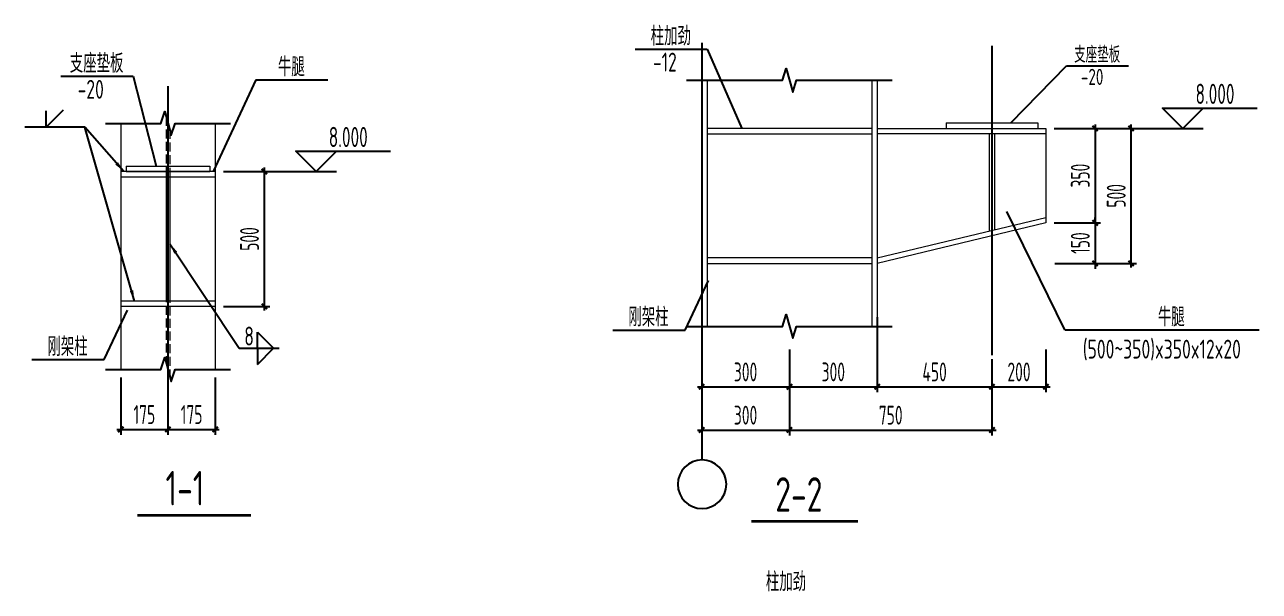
# Model space of a CAD drawing. Extents: x 447413 to 2975780, y -1432727 to 1301644.
# Drawn here: x 2318554 to 2352845, y -1037858 to -1022114 of the extents above; entities that cross this region are included whole.
import ezdxf
from ezdxf.enums import TextEntityAlignment as Align

# ---------------------------------------------------------------- set-up
doc = ezdxf.new("R2010")
doc.units = 0
doc.header["$LTSCALE"] = 1000
doc.header["$MEASUREMENT"] = 0
doc.linetypes.add('DASH', pattern=[0.35, 0.25, -0.1])
doc.layers.add('1002', color=2, linetype='Continuous', lineweight=18)
for name, color, linetype in [('COLU_DE_NUM', 7, 'Continuous'), ('DIM', 3, 'Continuous'), ('DIM_SYMB', 3, 'Continuous'), ('DOTE', 1, 'Continuous'), ('STXT_HF', 7, 'Continuous'), ('TEXT', 6, 'Continuous'), ('THIN', 7, 'Continuous'), ('尺寸标注', 253, 'Continuous'), ('焊缝标注', 253, 'Continuous'), ('螺栓孔标注', 253, 'Continuous')]:
    doc.layers.add(name, color=color, linetype=linetype)
doc.styles.add('PkpmHz', font='Pkpmeng', dxfattribs={"width": 0.6, "bigfont": 'hztxt'})
doc.styles.get("Standard").update_dxf_attribs({"font": 'tssdeng.shx', "bigfont": 'hztxt.shx'})
doc.styles.add('TSSD_Dimension', font='sysz.shx', dxfattribs={"width": 0.7, "bigfont": 'syfs.shx'})
doc.styles.add('TSSD_Label', font='Tssdeng.shx', dxfattribs={"width": 0.7, "bigfont": 'hztxt.shx'})
doc.styles.add('TSSD_REIN', font='Tssdeng.shx', dxfattribs={"width": 0.7, "bigfont": 'hztxt.shx'})
doc.dimstyles.new('TSSD_20_150', dxfattribs={"dimtxt": 525, "dimasz": 150, "dimexe": 150, "dimexo": 225, "dimgap": 150, "dimtad": 1, "dimdec": 0, "dimlfac": 0.133333, "dimzin": 0, "dimdsep": 46, "dimtxsty": 'TSSD_Dimension', "dimblk": 'ARCHTICK', "dimcen": 0, "dimdle": 112.5, "dimclrt": 7, "dimadec": 0, "dimazin": 0, "dimtfac": 1, "dimtdec": 0, "dimtix": 1, "dimtmove": 2, "dimatfit": 3, "dimfxl": 0, "dimtolj": 1, "dimtzin": 0, "dimarcsym": 0})
doc.dimstyles.new('TSSD_50_100', dxfattribs={"dimtxt": 350, "dimasz": 100, "dimexe": 100, "dimexo": 250, "dimgap": 100, "dimtad": 1, "dimdec": 0, "dimlfac": 0.5, "dimzin": 0, "dimdsep": 46, "dimtxsty": 'TSSD_Dimension', "dimblk": 'ARCHTICK', "dimcen": 0, "dimdle": 100, "dimclrt": 7, "dimadec": 0, "dimazin": 0, "dimtfac": 1, "dimtdec": 0, "dimtix": 1, "dimtmove": 2, "dimatfit": 3, "dimfxl": 0, "dimtolj": 1, "dimtzin": 0, "dimarcsym": 0})
doc.dimstyles.new('TSSD_LEADER_STYLE_300.0', dxfattribs={"dimtxt": 0.18, "dimasz": 300, "dimexe": 0.18, "dimexo": 0.0625, "dimgap": 0.09, "dimtad": 0, "dimtih": 1, "dimtoh": 1, "dimdec": 4, "dimzin": 0, "dimdsep": 46, "dimtxsty": 'Standard', "dimcen": 0.09, "dimadec": 0, "dimazin": 0, "dimtfac": 1, "dimtdec": 4, "dimtofl": 0, "dimtmove": 0, "dimatfit": 3, "dimfxl": 0, "dimtolj": 1, "dimtzin": 0, "dimarcsym": 0})

# ---------------------------------------------------------------- blocks, each defined once
blk = doc.blocks.new('_ArchTick')
at = {"color": 0, "linetype": 'ByBlock', "const_width": 0.4}
blk.add_lwpolyline([(-0.5, -0.5), (0.5, 0.5)], dxfattribs=at)
blk = doc.blocks.new('*D244')
at = {"layer": 'Defpoints', "color": 0, "transparency": 16777216}
for p in [(2321222, -1031695), (2322534, -1031857), (2322534, -1033360)]:
    blk.add_point(p, dxfattribs=at)
at = {"layer": 'DIM', "color": 0, "lineweight": -2, "transparency": 16777216}
for p, q in [((2321222, -1031920), (2321222, -1033510)), ((2322534, -1032082), (2322534, -1033510)), ((2321109, -1033360), (2322647, -1033360))]:
    blk.add_line(p, q, dxfattribs=at)
at = {"layer": 'DIM', "color": 0, "lineweight": -2, "transparency": 16777216, "xscale": 150, "yscale": 150, "zscale": 150, "rotation": 180}
blk.add_blockref('_ArchTick', (2321222, -1033360), dxfattribs=at)
at = {"layer": 'DIM', "color": 0, "lineweight": -2, "transparency": 16777216, "xscale": 150, "yscale": 150, "zscale": 150}
blk.add_blockref('_ArchTick', (2322534, -1033360), dxfattribs=at)
at = {"layer": 'DIM', "color": 7, "transparency": 16777216, "insert": (2321878, -1032947), "char_height": 525, "attachment_point": 5, "style": 'TSSD_Dimension'}
blk.add_mtext('\\A1;175', dxfattribs=at)
blk = doc.blocks.new('*D245')
at = {"layer": 'Defpoints', "color": 0, "transparency": 16777216}
for p in [(2323847, -1031695), (2322534, -1031857), (2323847, -1033360)]:
    blk.add_point(p, dxfattribs=at)
at = {"layer": 'DIM', "color": 0, "lineweight": -2, "transparency": 16777216}
for p, q in [((2322534, -1032082), (2322534, -1033510)), ((2323847, -1031920), (2323847, -1033510)), ((2322422, -1033360), (2323959, -1033360))]:
    blk.add_line(p, q, dxfattribs=at)
at = {"layer": 'DIM', "color": 0, "lineweight": -2, "transparency": 16777216, "xscale": 150, "yscale": 150, "zscale": 150, "rotation": 180}
blk.add_blockref('_ArchTick', (2322534, -1033360), dxfattribs=at)
at = {"layer": 'DIM', "color": 0, "lineweight": -2, "transparency": 16777216, "xscale": 150, "yscale": 150, "zscale": 150}
blk.add_blockref('_ArchTick', (2323847, -1033360), dxfattribs=at)
at = {"layer": 'DIM', "color": 7, "transparency": 16777216, "insert": (2323190, -1032947), "char_height": 525, "attachment_point": 5, "style": 'TSSD_Dimension'}
blk.add_mtext('\\A1;175', dxfattribs=at)
blk = doc.blocks.new('*D246')
at = {"layer": 'Defpoints', "color": 0, "transparency": 16777216}
for p in [(2323847, -1026194), (2325211, -1026194), (2323847, -1029944)]:
    blk.add_point(p, dxfattribs=at)
at = {"layer": 'DIM', "color": 0, "lineweight": -2, "transparency": 16777216}
for p, q in [((2324072, -1026194), (2325361, -1026194)), ((2325211, -1030056), (2325211, -1026081)), ((2324072, -1029944), (2325361, -1029944))]:
    blk.add_line(p, q, dxfattribs=at)
at = {"layer": 'DIM', "color": 0, "lineweight": -2, "transparency": 16777216, "xscale": 150, "yscale": 150, "zscale": 150}
for p, rotation in [((2325211, -1026194), 90), ((2325211, -1029944), 270)]:
    blk.add_blockref('_ArchTick', p, dxfattribs=dict(at, rotation=rotation))
at = {"layer": 'DIM', "color": 7, "transparency": 16777216, "insert": (2324798, -1028069), "char_height": 525, "attachment_point": 5, "rotation": 90, "style": 'TSSD_Dimension'}
blk.add_mtext('\\A1;500', dxfattribs=at)
blk = doc.blocks.new('_WELD004')
at = {"color": 0, "linetype": 'ByBlock'}
for p, q in [((0, 1), (1, 0)), ((0, 0), (0, 1))]:
    blk.add_line(p, q, dxfattribs=at)
blk = doc.blocks.new('*D247')
at = {"layer": 'Defpoints', "color": 0, "transparency": 16777216}
for p in [(2346920, -1024995), (2346920, -1027620), (2348285, -1027620)]:
    blk.add_point(p, dxfattribs=at)
at = {"layer": 'DIM', "color": 0, "lineweight": -2, "transparency": 16777216}
for p, q in [((2348285, -1024883), (2348285, -1027733)), ((2347145, -1024995), (2348435, -1024995)), ((2347145, -1027620), (2348435, -1027620))]:
    blk.add_line(p, q, dxfattribs=at)
at = {"layer": 'DIM', "color": 0, "lineweight": -2, "transparency": 16777216, "xscale": 150, "yscale": 150, "zscale": 150}
for p, rotation in [((2348285, -1024995), 90), ((2348285, -1027620), 270)]:
    blk.add_blockref('_ArchTick', p, dxfattribs=dict(at, rotation=rotation))
at = {"layer": 'DIM', "color": 7, "transparency": 16777216, "insert": (2347873, -1026308), "char_height": 525, "attachment_point": 5, "rotation": 90, "style": 'TSSD_Dimension'}
blk.add_mtext('\\A1;350', dxfattribs=at)
blk = doc.blocks.new('*D248')
at = {"layer": 'Defpoints', "color": 0, "transparency": 16777216}
for p in [(2346920, -1027620), (2346939, -1028745), (2348285, -1028745)]:
    blk.add_point(p, dxfattribs=at)
at = {"layer": 'DIM', "color": 0, "lineweight": -2, "transparency": 16777216}
for p, q in [((2347145, -1027620), (2348435, -1027620)), ((2348285, -1027620), (2348285, -1027470)), ((2348285, -1027620), (2348285, -1028745)), ((2347164, -1028745), (2348435, -1028745)), ((2348285, -1028745), (2348285, -1028895))]:
    blk.add_line(p, q, dxfattribs=at)
at = {"layer": 'DIM', "color": 0, "lineweight": -2, "transparency": 16777216, "xscale": 150, "yscale": 150, "zscale": 150}
for p, rotation in [((2348285, -1027620), 270), ((2348285, -1028745), 90)]:
    blk.add_blockref('_ArchTick', p, dxfattribs=dict(at, rotation=rotation))
at = {"layer": 'DIM', "color": 7, "transparency": 16777216, "insert": (2347873, -1028183), "char_height": 525, "attachment_point": 5, "rotation": 90, "style": 'TSSD_Dimension'}
blk.add_mtext('\\A1;150', dxfattribs=at)
blk = doc.blocks.new('*D249')
at = {"layer": 'Defpoints', "color": 0, "transparency": 16777216}
for p in [(2346939, -1024995), (2349284, -1024995), (2346939, -1028745)]:
    blk.add_point(p, dxfattribs=at)
at = {"layer": 'DIM', "color": 0, "lineweight": -2, "transparency": 16777216}
for p, q in [((2349284, -1028858), (2349284, -1024883)), ((2347164, -1024995), (2349434, -1024995)), ((2347164, -1028745), (2349434, -1028745))]:
    blk.add_line(p, q, dxfattribs=at)
at = {"layer": 'DIM', "color": 0, "lineweight": -2, "transparency": 16777216, "xscale": 150, "yscale": 150, "zscale": 150}
for p, rotation in [((2349284, -1024995), 90), ((2349284, -1028745), 270)]:
    blk.add_blockref('_ArchTick', p, dxfattribs=dict(at, rotation=rotation))
at = {"layer": 'DIM', "color": 7, "transparency": 16777216, "insert": (2348871, -1026870), "char_height": 525, "attachment_point": 5, "rotation": 90, "style": 'TSSD_Dimension'}
blk.add_mtext('\\A1;500', dxfattribs=at)
blk = doc.blocks.new('*D279')
at = {"layer": 'Defpoints', "color": 0, "transparency": 16777216}
for p in [(2337357, -1030914), (2339795, -1030914), (2339795, -1032175)]:
    blk.add_point(p, dxfattribs=at)
at = {"layer": 'DIM', "color": 0, "lineweight": -2, "transparency": 16777216}
for p, q in [((2337357, -1031139), (2337357, -1032325)), ((2339795, -1031139), (2339795, -1032325)), ((2337245, -1032175), (2339907, -1032175))]:
    blk.add_line(p, q, dxfattribs=at)
at = {"layer": 'DIM', "color": 0, "lineweight": -2, "transparency": 16777216, "xscale": 150, "yscale": 150, "zscale": 150, "rotation": 180}
blk.add_blockref('_ArchTick', (2337357, -1032175), dxfattribs=at)
at = {"layer": 'DIM', "color": 0, "lineweight": -2, "transparency": 16777216, "xscale": 150, "yscale": 150, "zscale": 150}
blk.add_blockref('_ArchTick', (2339795, -1032175), dxfattribs=at)
at = {"layer": 'DIM', "color": 7, "transparency": 16777216, "insert": (2338576, -1031762), "char_height": 525, "attachment_point": 5, "style": 'TSSD_Dimension'}
blk.add_mtext('\\A1;300', dxfattribs=at)
blk = doc.blocks.new('*D280')
at = {"layer": 'Defpoints', "color": 0, "transparency": 16777216}
for p in [(2339795, -1030914), (2342232, -1030914), (2342232, -1032175)]:
    blk.add_point(p, dxfattribs=at)
at = {"layer": 'DIM', "color": 0, "lineweight": -2, "transparency": 16777216}
for p, q in [((2339795, -1031139), (2339795, -1032325)), ((2342232, -1031139), (2342232, -1032325)), ((2339682, -1032175), (2342345, -1032175))]:
    blk.add_line(p, q, dxfattribs=at)
at = {"layer": 'DIM', "color": 0, "lineweight": -2, "transparency": 16777216, "xscale": 150, "yscale": 150, "zscale": 150, "rotation": 180}
blk.add_blockref('_ArchTick', (2339795, -1032175), dxfattribs=at)
at = {"layer": 'DIM', "color": 0, "lineweight": -2, "transparency": 16777216, "xscale": 150, "yscale": 150, "zscale": 150}
blk.add_blockref('_ArchTick', (2342232, -1032175), dxfattribs=at)
at = {"layer": 'DIM', "color": 7, "transparency": 16777216, "insert": (2341013, -1031762), "char_height": 525, "attachment_point": 5, "style": 'TSSD_Dimension'}
blk.add_mtext('\\A1;300', dxfattribs=at)
blk = doc.blocks.new('*D281')
at = {"layer": 'Defpoints', "color": 0, "transparency": 16777216}
for p in [(2342232, -1030019), (2345420, -1031541), (2345420, -1032175)]:
    blk.add_point(p, dxfattribs=at)
at = {"layer": 'DIM', "color": 0, "lineweight": -2, "transparency": 16777216}
for p, q in [((2342232, -1030244), (2342232, -1032325)), ((2345420, -1031766), (2345420, -1032325)), ((2342120, -1032175), (2345532, -1032175))]:
    blk.add_line(p, q, dxfattribs=at)
at = {"layer": 'DIM', "color": 0, "lineweight": -2, "transparency": 16777216, "xscale": 150, "yscale": 150, "zscale": 150, "rotation": 180}
blk.add_blockref('_ArchTick', (2342232, -1032175), dxfattribs=at)
at = {"layer": 'DIM', "color": 0, "lineweight": -2, "transparency": 16777216, "xscale": 150, "yscale": 150, "zscale": 150}
blk.add_blockref('_ArchTick', (2345420, -1032175), dxfattribs=at)
at = {"layer": 'DIM', "color": 7, "transparency": 16777216, "insert": (2343826, -1031762), "char_height": 525, "attachment_point": 5, "style": 'TSSD_Dimension'}
blk.add_mtext('\\A1;450', dxfattribs=at)
blk = doc.blocks.new('*D282')
at = {"layer": 'Defpoints', "color": 0, "transparency": 16777216}
for p in [(2346920, -1030914), (2345420, -1031541), (2346920, -1032175)]:
    blk.add_point(p, dxfattribs=at)
at = {"layer": 'DIM', "color": 0, "lineweight": -2, "transparency": 16777216}
for p, q in [((2346920, -1031139), (2346920, -1032325)), ((2345420, -1031766), (2345420, -1032325)), ((2345307, -1032175), (2347032, -1032175))]:
    blk.add_line(p, q, dxfattribs=at)
at = {"layer": 'DIM', "color": 0, "lineweight": -2, "transparency": 16777216, "xscale": 150, "yscale": 150, "zscale": 150, "rotation": 180}
blk.add_blockref('_ArchTick', (2345420, -1032175), dxfattribs=at)
at = {"layer": 'DIM', "color": 0, "lineweight": -2, "transparency": 16777216, "xscale": 150, "yscale": 150, "zscale": 150}
blk.add_blockref('_ArchTick', (2346920, -1032175), dxfattribs=at)
at = {"layer": 'DIM', "color": 7, "transparency": 16777216, "insert": (2346170, -1031762), "char_height": 525, "attachment_point": 5, "style": 'TSSD_Dimension'}
blk.add_mtext('\\A1;200', dxfattribs=at)
blk = doc.blocks.new('*D283')
at = {"layer": 'Defpoints', "color": 0, "transparency": 16777216}
for p in [(2339795, -1031182), (2345420, -1031182), (2345420, -1033376)]:
    blk.add_point(p, dxfattribs=at)
at = {"layer": 'DIM', "color": 0, "lineweight": -2, "transparency": 16777216}
for p, q in [((2339795, -1031407), (2339795, -1033526)), ((2345420, -1031407), (2345420, -1033526)), ((2339682, -1033376), (2345532, -1033376))]:
    blk.add_line(p, q, dxfattribs=at)
at = {"layer": 'DIM', "color": 0, "lineweight": -2, "transparency": 16777216, "xscale": 150, "yscale": 150, "zscale": 150, "rotation": 180}
blk.add_blockref('_ArchTick', (2339795, -1033376), dxfattribs=at)
at = {"layer": 'DIM', "color": 0, "lineweight": -2, "transparency": 16777216, "xscale": 150, "yscale": 150, "zscale": 150}
blk.add_blockref('_ArchTick', (2345420, -1033376), dxfattribs=at)
at = {"layer": 'DIM', "color": 7, "transparency": 16777216, "insert": (2342607, -1032963), "char_height": 525, "attachment_point": 5, "style": 'TSSD_Dimension'}
blk.add_mtext('\\A1;750', dxfattribs=at)
blk = doc.blocks.new('*D284')
at = {"layer": 'Defpoints', "color": 0, "transparency": 16777216}
for p in [(2337357, -1032115), (2339795, -1032115), (2339795, -1033376)]:
    blk.add_point(p, dxfattribs=at)
at = {"layer": 'DIM', "color": 0, "lineweight": -2, "transparency": 16777216}
for p, q in [((2337357, -1032340), (2337357, -1033526)), ((2339795, -1032340), (2339795, -1033526)), ((2337245, -1033376), (2339907, -1033376))]:
    blk.add_line(p, q, dxfattribs=at)
at = {"layer": 'DIM', "color": 0, "lineweight": -2, "transparency": 16777216, "xscale": 150, "yscale": 150, "zscale": 150, "rotation": 180}
blk.add_blockref('_ArchTick', (2337357, -1033376), dxfattribs=at)
at = {"layer": 'DIM', "color": 0, "lineweight": -2, "transparency": 16777216, "xscale": 150, "yscale": 150, "zscale": 150}
blk.add_blockref('_ArchTick', (2339795, -1033376), dxfattribs=at)
at = {"layer": 'DIM', "color": 7, "transparency": 16777216, "insert": (2338576, -1032963), "char_height": 525, "attachment_point": 5, "style": 'TSSD_Dimension'}
blk.add_mtext('\\A1;300', dxfattribs=at)

msp = doc.modelspace()

# ---------------------------------------------------------------- linework, layer by layer
at = {"color": 0, "linetype": 'ByBlock', "extrusion": (0, -1.22465e-16, -1)}
for q in [(2319631.6, -1024483.6), (2319154.3, -1024510.9)]:
    msp.add_line((2319154.3, -1024960.9), q, dxfattribs=at)
at = {"color": 0, "linetype": 'ByBlock', "lineweight": -2, "extrusion": (0, 0, -1)}
msp.add_ellipse((2337368.1, -1034883.2), major_axis=(-11, 674.9), ratio=1, start_param=-1.5545725, end_param=4.7286128, dxfattribs=at)
at = {"layer": '1002', "color": 7, "ltscale": 100}
for p, q in [((2344144.6, -1024845), (2346694.6, -1024845)), ((2344144.6, -1024845), (2344144.6, -1024995)), ((2346694.6, -1024845), (2346694.6, -1024995)), ((2344144.6, -1024995), (2346694.6, -1024995)), ((2321371.6, -1026043.8), (2323696.6, -1026043.8)), ((2321371.6, -1026043.8), (2321371.6, -1026193.8)), ((2321371.6, -1026193.8), (2323696.6, -1026193.8)), ((2323696.6, -1026043.8), (2323696.6, -1026193.8))]:
    msp.add_line(p, q, dxfattribs=at)
at = {"layer": '1002', "ltscale": 100}
for p, q in [((2342082.1, -1024995), (2337507.1, -1024995)), ((2337507.1, -1025145), (2342082.1, -1025145)), ((2342232.1, -1024995), (2346919.6, -1024995)), ((2346919.6, -1025145), (2342232.1, -1025145)), ((2345344.6, -1025145), (2345344.6, -1027848)), ((2345494.6, -1025145), (2345494.6, -1027812)), ((2346919.6, -1024995), (2346919.6, -1027620)), ((2323846.6, -1026193.8), (2321221.6, -1026193.8)), ((2321221.6, -1026193.8), (2321221.6, -1026343.8)), ((2323846.6, -1026193.8), (2323846.6, -1026343.8)), ((2321221.6, -1026343.8), (2323846.6, -1026343.8)), ((2322484.1, -1026343.8), (2322484.1, -1029793.8)), ((2322584.1, -1026343.8), (2322584.1, -1029793.8)), ((2342232.1, -1028595), (2346919.6, -1027470)), ((2346919.6, -1027620), (2342232.1, -1028745)), ((2342082.1, -1028595), (2337507.1, -1028595)), ((2337507.1, -1028745), (2342082.1, -1028745)), ((2323846.6, -1029793.8), (2321221.6, -1029793.8)), ((2321221.6, -1029793.8), (2321221.6, -1029943.8)), ((2323846.6, -1029943.8), (2321221.6, -1029943.8)), ((2323846.6, -1029793.8), (2323846.6, -1029943.8))]:
    msp.add_line(p, q, dxfattribs=at)
at = {"layer": 'DIM_SYMB', "const_width": 75}
for points in [[(2321683.3, -1035742.3), (2324838, -1035742.3)], [(2338733, -1035916.6), (2341696.1, -1035916.6)]]:
    msp.add_lwpolyline(points, dxfattribs=at)
at = {"layer": 'DOTE'}
for p, q in [((2337357.1, -1022622.9), (2337357.1, -1034208.3)), ((2345419.6, -1022700.5), (2345419.6, -1031293)), ((2322534.1, -1023821.7), (2322534.1, -1032913.8))]:
    msp.add_line(p, q, dxfattribs=at)
at = {"layer": 'STXT_HF'}
for p, q in [((2320227.2, -1024960.9), (2318554.3, -1024960.9)), ((2324515.3, -1031103.9), (2325619.1, -1031103.9))]:
    msp.add_line(p, q, dxfattribs=at)
at = {"layer": 'TEXT'}
for p, q in [((2349433.6, -1024995), (2351283.6, -1024995)), ((2325360.7, -1026193.8), (2327210.7, -1026193.8))]:
    msp.add_line(p, q, dxfattribs=at)
for points in [[(2351283.6, -1024432.5), (2350721.1, -1024995), (2350158.6, -1024432.5), (2352783.6, -1024432.5)], [(2327210.7, -1025631.3), (2326648.2, -1026193.8), (2326085.7, -1025631.3), (2328710.7, -1025631.3)]]:
    msp.add_lwpolyline(points, dxfattribs=at)
at = {"layer": 'THIN'}
for points in [[(2336937.1, -1023658), (2339599.6, -1023658), (2339704.6, -1023328), (2339884.6, -1023988), (2339989.6, -1023658), (2342652.1, -1023658)], [(2320801.6, -1024856.8), (2322339.1, -1024856.8), (2322444.1, -1024526.8), (2322624.1, -1025186.8), (2322729.1, -1024856.8), (2324266.6, -1024856.8)], [(2336937.1, -1030495.9), (2339599.6, -1030495.9), (2339704.6, -1030165.9), (2339884.6, -1030825.9), (2339989.6, -1030495.9), (2342652.1, -1030495.9)], [(2320801.6, -1031694.7), (2322339.1, -1031694.7), (2322444.1, -1031364.7), (2322624.1, -1032024.7), (2322729.1, -1031694.7), (2324266.6, -1031694.7)]]:
    msp.add_lwpolyline(points, dxfattribs=at)
at = {"layer": '尺寸标注', "color": 3, "lineweight": 18, "ltscale": 100}
for p, q in [((2337357.1, -1023658), (2337357.1, -1030495.9)), ((2337507.1, -1023658), (2337507.1, -1030495.9)), ((2342082.1, -1023658), (2342082.1, -1030495.9)), ((2342232.1, -1023658), (2342232.1, -1030495.9)), ((2321221.6, -1024856.8), (2321221.6, -1031694.7)), ((2323846.6, -1024856.8), (2323846.6, -1031694.7))]:
    msp.add_line(p, q, dxfattribs=at)
at = {"layer": '尺寸标注', "color": 3, "linetype": 'DASH', "lineweight": 18}
for p, q in [((2322484.1, -1024673.5), (2322484.1, -1031511.3)), ((2322584.1, -1025040.2), (2322584.1, -1031878))]:
    msp.add_line(p, q, dxfattribs=at)
at = {"layer": '螺栓孔标注', "ltscale": 100}
for p, q in [((2335508.8, -1022792.9), (2337513.8, -1022792.9)), ((2337513.8, -1022792.9), (2338469, -1024995)), ((2319562.6, -1023549.1), (2321567.6, -1023549.1)), ((2321567.6, -1023549.1), (2322209.2, -1026043.8)), ((2345940.2, -1024845), (2347494.3, -1023254.7)), ((2347494.3, -1023254.7), (2349212.9, -1023254.7)), ((2324970.6, -1023646.8), (2326975.6, -1023646.8)), ((2336894.9, -1030598.4), (2337544.6, -1029225.2)), ((2320759.4, -1031419.6), (2321409, -1030046.5)), ((2334889.9, -1030598.4), (2336894.9, -1030598.4)), ((2347443, -1030596.5), (2352844.8, -1030596.5)), ((2318754.4, -1031419.6), (2320759.4, -1031419.6))]:
    msp.add_line(p, q, dxfattribs=at)
at = {"layer": '螺栓孔标注'}
for p, q in [((2324970.6, -1023646.8), (2323791.1, -1026193.8)), ((2347443, -1030596.5), (2345835.2, -1027303.8))]:
    msp.add_line(p, q, dxfattribs=at)

# ---------------------------------------------------------------- block references
at = {"layer": 'STXT_HF', "xscale": 450, "yscale": 450, "zscale": 450}
msp.add_blockref('_WELD004', (2325019.1, -1031103.9), dxfattribs=at)
at = {"layer": 'STXT_HF', "xscale": -450, "yscale": 449.9999999999999, "zscale": 450, "rotation": 180}
msp.add_blockref('_WELD004', (2325019.1, -1031103.9), dxfattribs=at)

# ---------------------------------------------------------------- texts
at = {"layer": 'COLU_DE_NUM', "style": 'TSSD_Label', "width": 0.7}
for s, p in [('1-1', (2323006.2, -1034992.3)), ('2-2', (2340055.9, -1035166.6))]:
    msp.add_text(s, height=960, dxfattribs=at).set_placement(p, align=Align.MIDDLE)
at = {"layer": 'TEXT', "style": 'TSSD_REIN', "width": 0.65}
for p in [(2351613.9, -1024035.1), (2327541, -1025233.9)]:
    msp.add_text('8.000', height=562.5, dxfattribs=at).set_placement(p, align=Align.MIDDLE)
at = {"layer": '焊缝标注', "style": 'PkpmHz', "width": 0.71}
for s, height, p in [('柱加劲', 525, (2336498.4, -1022693.8)), ('支座垫板', 525, (2320552.1, -1023450)), ('支座垫板', 450, (2348342.5, -1023169.8)), ('牛腿', 525, (2325960.2, -1023547.7)), ('刚架柱', 525, (2335879.5, -1030499.3)), ('牛腿', 525, (2350400, -1030497.4)), ('刚架柱', 525, (2319744, -1031320.6)), ('(500~350)x350x12x20', 525, (2350137.6, -1031391.2)), ('柱加劲', 525, (2339698.5, -1037855.1))]:
    msp.add_text(s, height=height, dxfattribs=at).set_placement(p, align=Align.CENTER)
for s, height, p in [('-12', 525, (2336334.3, -1022892)), ('-20', 450, (2348201.9, -1023339.6)), ('-20', 525, (2320388.1, -1023648.2))]:
    msp.add_text(s, height=height, dxfattribs=at).set_placement(p, align=Align.TOP_CENTER)
msp.add_text('8', height=525, dxfattribs=at).set_placement((2324652.8, -1031028.9))

# ---------------------------------------------------------------- dimensions: what is measured, and where the dimension line sits
at = {"layer": 'DIM'}
for base, p1, p2, picture, middle in [((2348285.2, -1027620), (2346919.6, -1024995), (2346919.6, -1027620), '*D247', (2347872.7, -1026307.5)), ((2349283.6, -1024995), (2346939.5, -1028745), (2346939.5, -1024995), '*D249', (2348871.1, -1026870)), ((2325210.7, -1026193.8), (2323846.6, -1029943.8), (2323846.6, -1026193.8), '*D246', (2324798.2, -1028068.8)), ((2348285.2, -1028745), (2346919.6, -1027620), (2346939.5, -1028745), '*D248', (2347872.7, -1028182.5))]:
    dim = msp.add_linear_dim(base=base, p1=p1, p2=p2, angle=90, dimstyle='TSSD_20_150', dxfattribs=at)
    dim.commit()
    dim.dimension.update_dxf_attribs({"geometry": picture, "text_midpoint": middle})
for base, p1, p2, text, picture, middle in [((2345419.6, -1032174.6), (2342232.1, -1030018.7), (2345419.6, -1031541.4), '450', '*D281', (2343825.9, -1031762.1)), ((2339794.6, -1032174.6), (2337357.1, -1030914.4), (2339794.6, -1030914.4), '300', '*D279', (2338575.9, -1031762.1)), ((2342232.1, -1032174.6), (2339794.6, -1030914.4), (2342232.1, -1030914.4), '300', '*D280', (2341013.4, -1031762.1)), ((2339794.6, -1033375.6), (2337357.1, -1032115.3), (2339794.6, -1032115.3), '300', '*D284', (2338575.9, -1032963.1))]:
    dim = msp.add_linear_dim(base=base, p1=p1, p2=p2, text=text, dimstyle='TSSD_20_150', dxfattribs=at)
    dim.commit()
    dim.dimension.update_dxf_attribs({"geometry": picture, "text_midpoint": middle})
for base, p1, p2, picture, middle in [((2346919.6, -1032174.6), (2345419.6, -1031541.4), (2346919.6, -1030914.4), '*D282', (2346169.6, -1031762.1)), ((2345419.6, -1033375.6), (2339794.6, -1031181.8), (2345419.6, -1031181.8), '*D283', (2342607.1, -1032963.1)), ((2322534.1, -1033359.9), (2321221.6, -1031694.7), (2322534.1, -1031856.9), '*D244', (2321877.9, -1032947.4)), ((2323846.6, -1033359.9), (2322534.1, -1031856.9), (2323846.6, -1031694.7), '*D245', (2323190.4, -1032947.4))]:
    dim = msp.add_linear_dim(base=base, p1=p1, p2=p2, dimstyle='TSSD_20_150', dxfattribs=at)
    dim.commit()
    dim.dimension.update_dxf_attribs({"geometry": picture, "text_midpoint": middle})

# ---------------------------------------------------------------- leaders
at = {"layer": 'STXT_HF'}
for points in [[(2321307.3, -1026193.8), (2320227.2, -1024960.9)], [(2322584.1, -1028200.4), (2324515.3, -1031103.9)]]:
    msp.add_leader(points, dimstyle='TSSD_LEADER_STYLE_300.0', dxfattribs=at)
at = {"layer": 'THIN'}
msp.add_leader([(2321603.4, -1029793.8), (2320227.2, -1024960.9)], dimstyle='TSSD_50_100', override={"dimasz": 300}, dxfattribs=at)

doc.saveas('drawing.dxf')
